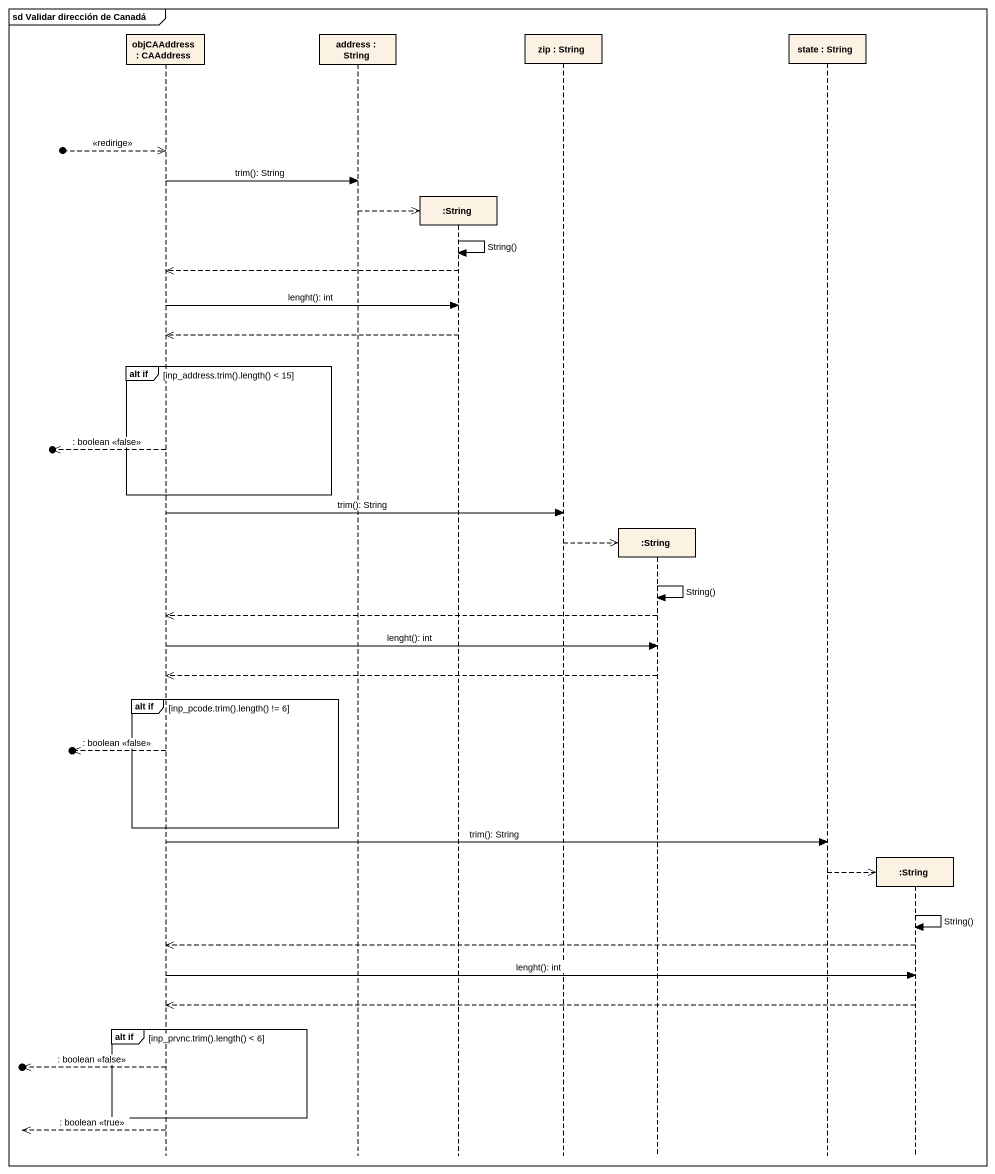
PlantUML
@startuml
mainframe sd Validar dirección de Canadá
hide footbox
participant "objCAAddress : CAAddress" as objCAAddress
participant "address : String" as address
participant ":String" as String
participant "zip : String" as zip
participant ":String" as String_2
participant "state : String" as state_
participant ":String" as String_3

[o-->> objCAAddress : <<redirige>>
objCAAddress -> address : trim(): String
address -->> String **
String -> String : String()
String -->> objCAAddress
objCAAddress -> String : lenght(): int
String -->> objCAAddress
group alt if [inp_address.trim().length() < 15]
  [o<<-- objCAAddress : : boolean <<false>>
end
objCAAddress -> zip : trim(): String
zip -->> String_2 **
String_2 -> String_2 : String()
String_2 -->> objCAAddress
objCAAddress -> String_2 : lenght(): int
String_2 -->> objCAAddress
group alt if [inp_pcode.trim().length() != 6]
  [o<<-- objCAAddress : : boolean <<false>>
end
objCAAddress -> state_ : trim(): String
state_ -->> String_3 **
String_3 -> String_3 : String()
String_3 -->> objCAAddress
objCAAddress -> String_3 : lenght(): int
String_3 -->> objCAAddress
group alt if [inp_prvnc.trim().length() < 6]
  [o<<-- objCAAddress : : boolean <<false>>
end
[o<<-- objCAAddress : : boolean <<true>>
@enduml
